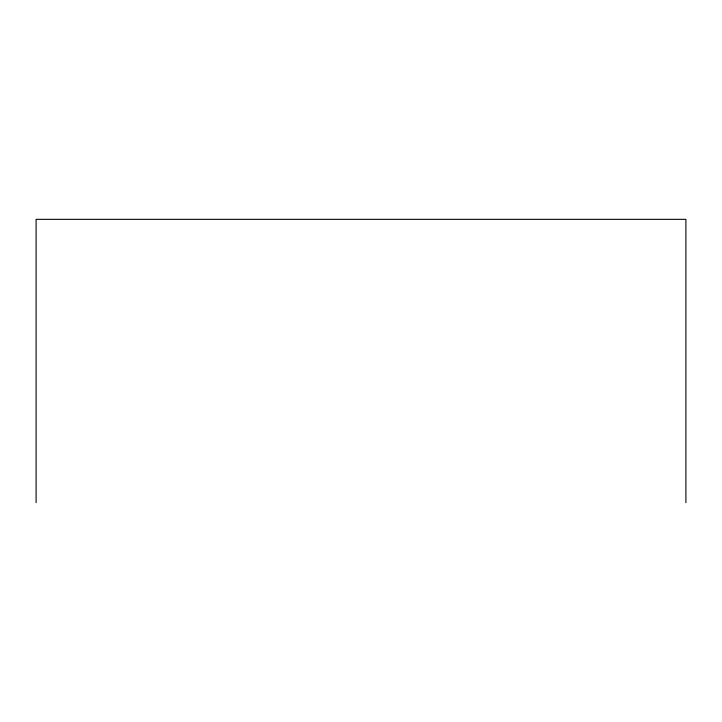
<?xml version="1.0" encoding="UTF-8"?>
<svg xmlns="http://www.w3.org/2000/svg" width="722" height="722" viewBox="0 0 722 722"><rect width="100%" height="100%" fill="white"/><g stroke="black" fill="none" stroke-linecap="round" stroke-linejoin="round"><path stroke-width="1.08" d="M685.9 502.665L685.9 219.335L36.1 219.335L36.1 502.665"/></g></svg>
